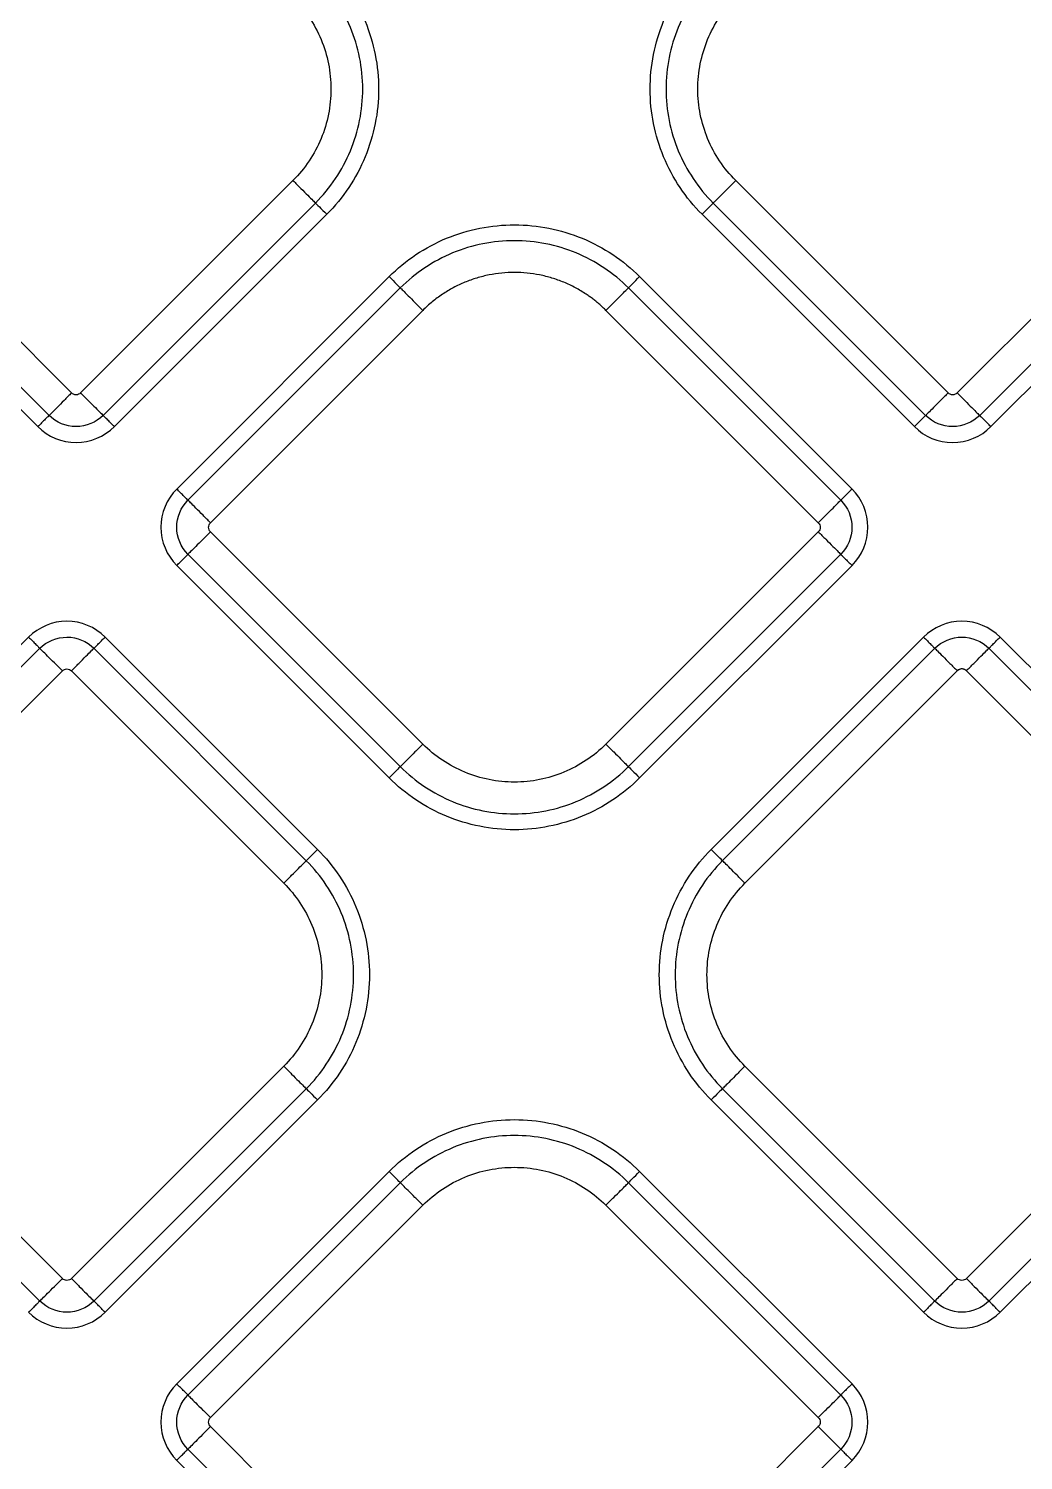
# Model space of a CAD drawing. Extents: x 525 to 613, y 487 to 635.
# Drawn here: x 572.974 to 576.06, y 545.083 to 549.525 of the extents above; entities that cross this region are included whole.
import ezdxf

# ---------------------------------------------------------------- set-up
doc = ezdxf.new("R2010")
doc.units = 0
doc.header["$MEASUREMENT"] = 0
doc.layers.add('1', color=4, linetype='Continuous')
doc.layers.add('STD TEST', color=3, linetype='Continuous')

# ---------------------------------------------------------------- blocks, each defined once
blk = doc.blocks.new('2023 VANGUARD')
at = {"layer": '1', "color": 3, "linetype": 'Continuous', "lineweight": 25}
for p, q in [((4.1472, -44.2961), (3.4884, -43.6373)), ((4.8343, -43.6373), (4.1755, -44.2961)), ((6.8667, -44.2962), (6.2079, -43.6373)), ((7.5538, -43.6373), (6.895, -44.2962)), ((3.4187, -43.707), (4.0775, -44.3659)), ((4.2452, -44.3659), (4.904, -43.707)), ((6.1381, -43.7071), (6.797, -44.3659)), ((6.9647, -44.3659), (7.6235, -43.7071)), ((3.3838, -43.7419), (4.0426, -44.4007)), ((4.2801, -44.4007), (4.9389, -43.7419)), ((6.1033, -43.7419), (6.7621, -44.4008)), ((6.9996, -44.4008), (7.6584, -43.7419)), ((5.1325, -43.9354), (4.4736, -44.5943)), ((6.5686, -44.5943), (5.9098, -43.9354)), ((5.1673, -43.9703), (4.5085, -44.6291)), ((6.5337, -44.6291), (5.8749, -43.9703)), ((4.5782, -44.6989), (5.237, -44.04)), ((5.8052, -44.04), (6.464, -44.6989)), ((5.237, -45.386), (4.5782, -44.7271)), ((6.464, -44.7271), (5.8052, -45.386)), ((4.5085, -44.7969), (5.1673, -45.4557)), ((5.8749, -45.4557), (6.5337, -44.7969)), ((4.4736, -44.8317), (5.1325, -45.4906)), ((5.9098, -45.4906), (6.5686, -44.8317)), ((4.0141, -45.0538), (3.3553, -45.7126)), ((4.049, -45.0886), (3.3901, -45.7475)), ((4.8755, -45.7475), (4.2167, -45.0886)), ((4.9104, -45.7126), (4.2516, -45.0538)), ((6.7906, -45.0538), (6.1318, -45.7126)), ((6.8255, -45.0886), (6.1667, -45.7474)), ((7.652, -45.7474), (6.9932, -45.0886)), ((7.6869, -45.7126), (7.0281, -45.0538)), ((3.4599, -45.8172), (4.1187, -45.1584)), ((4.147, -45.1584), (4.8058, -45.8172)), ((6.2364, -45.8172), (6.8952, -45.1583)), ((6.9235, -45.1583), (7.5823, -45.8172)), ((4.1187, -47.0442), (3.4599, -46.3853)), ((4.8058, -46.3853), (4.147, -47.0442)), ((6.8952, -47.0441), (6.2364, -46.3853)), ((7.5823, -46.3853), (6.9235, -47.0441)), ((3.3901, -46.4551), (4.049, -47.1139)), ((4.2167, -47.1139), (4.8755, -46.4551)), ((6.1667, -46.455), (6.8255, -47.1139)), ((6.9932, -47.1139), (7.652, -46.455)), ((4.2516, -47.1488), (4.9104, -46.4899)), ((6.1318, -46.4899), (6.7906, -47.1487)), ((7.0281, -47.1487), (7.6869, -46.4899)), ((5.1324, -46.7119), (4.4736, -47.3708)), ((6.5686, -47.3708), (5.9097, -46.7119)), ((5.1673, -46.7468), (4.5085, -47.4056)), ((6.5337, -47.4056), (5.8749, -46.7468)), ((4.5782, -47.4754), (5.237, -46.8165)), ((5.8051, -46.8165), (6.464, -47.4754)), ((5.237, -48.1625), (4.5782, -47.5036)), ((6.464, -47.5036), (5.8051, -48.1625)), ((4.5085, -47.5734), (5.1673, -48.2322)), ((5.8749, -48.2322), (6.5337, -47.5734)), ((4.4736, -47.6082), (5.1324, -48.2671)), ((5.9097, -48.2671), (6.5686, -47.6082))]:
    blk.add_line(p, q, dxfattribs=at)
for points, knots in [([(4.904, -43.707), (4.9504, -43.6607), (4.9874, -43.6052), (5.0376, -43.4842), (5.0506, -43.4187), (5.0506, -43.2877), (5.0376, -43.2223), (4.9874, -43.1013), (4.9504, -43.0458), (4.904, -42.9994)], [0, 0, 0, 0, 0.25, 0.25, 0.5, 0.5, 0.75, 0.75, 1, 1, 1, 1]), ([(4.9389, -42.9646), (4.9898, -43.0155), (5.0305, -43.0764), (5.0856, -43.2094), (5.0999, -43.2813), (5.0999, -43.4252), (5.0856, -43.4971), (5.0305, -43.63), (4.9898, -43.691), (4.9389, -43.7419)], [0, 0, 0, 0, 0.25, 0.25, 0.5, 0.5, 0.75, 0.75, 1, 1, 1, 1]), ([(6.1033, -43.7419), (6.0524, -43.691), (6.0117, -43.6301), (5.9566, -43.4971), (5.9423, -43.4252), (5.9423, -43.2813), (5.9566, -43.2094), (6.0117, -43.0765), (6.0524, -43.0155), (6.1033, -42.9646)], [0, 0, 0, 0, 0.25, 0.25, 0.5, 0.5, 0.75, 0.75, 1, 1, 1, 1]), ([(6.1381, -42.9995), (6.0918, -43.0458), (6.0547, -43.1013), (6.0046, -43.2223), (5.9916, -43.2878), (5.9916, -43.4188), (6.0046, -43.4842), (6.0547, -43.6052), (6.0918, -43.6607), (6.1381, -43.7071)], [0, 0, 0, 0, 0.25, 0.25, 0.5, 0.5, 0.75, 0.75, 1, 1, 1, 1]), ([(4.8343, -43.0692), (4.8715, -43.1064), (4.9013, -43.1509), (4.9415, -43.2481), (4.952, -43.3006), (4.952, -43.4058), (4.9415, -43.4584), (4.9013, -43.5556), (4.8715, -43.6001), (4.8343, -43.6373)], [0, 0, 0, 0, 0.25, 0.25, 0.5, 0.5, 0.75, 0.75, 1, 1, 1, 1]), ([(6.2079, -43.6373), (6.1707, -43.6001), (6.1409, -43.5556), (6.1007, -43.4584), (6.0902, -43.4059), (6.0902, -43.3007), (6.1007, -43.2481), (6.1409, -43.1509), (6.1707, -43.1064), (6.2079, -43.0692)], [0, 0, 0, 0, 0.25, 0.25, 0.5, 0.5, 0.75, 0.75, 1, 1, 1, 1]), ([(4.8343, -43.6373), (4.8426, -43.6456), (4.8509, -43.6538), (4.8664, -43.6694), (4.8737, -43.6766), (4.8863, -43.6893), (4.8917, -43.6946), (4.8998, -43.7028), (4.9027, -43.7056), (4.904, -43.707)], [0, 0, 0, 0, 0.25, 0.25, 0.5, 0.5, 0.75, 0.75, 1, 1, 1, 1]), ([(6.2079, -43.6373), (6.1996, -43.6456), (6.1913, -43.6539), (6.1758, -43.6694), (6.1685, -43.6767), (6.1559, -43.6893), (6.1505, -43.6947), (6.1423, -43.7029), (6.1395, -43.7057), (6.1381, -43.7071)], [0, 0, 0, 0, 0.25, 0.25, 0.5, 0.5, 0.75, 0.75, 1, 1, 1, 1]), ([(4.904, -43.707), (4.9054, -43.7084), (4.9098, -43.7127), (4.9224, -43.7254), (4.9306, -43.7336), (4.9389, -43.7419)], [0, 0, 0, 0, 0.5, 0.5, 1, 1, 1, 1]), ([(6.1381, -43.7071), (6.1368, -43.7084), (6.1324, -43.7128), (6.1198, -43.7254), (6.1115, -43.7336), (6.1033, -43.7419)], [0, 0, 0, 0, 0.5, 0.5, 1, 1, 1, 1]), ([(5.1325, -43.9354), (5.1833, -43.8846), (5.2443, -43.8438), (5.3772, -43.7888), (5.4492, -43.7745), (5.5931, -43.7745), (5.665, -43.7888), (5.7979, -43.8438), (5.8589, -43.8846), (5.9098, -43.9354)], [0, 0, 0, 0, 0.25, 0.25, 0.5, 0.5, 0.75, 0.75, 1, 1, 1, 1]), ([(5.8749, -43.9703), (5.8286, -43.924), (5.7731, -43.8869), (5.6521, -43.8368), (5.5866, -43.8238), (5.4556, -43.8238), (5.3901, -43.8368), (5.2691, -43.8869), (5.2136, -43.924), (5.1673, -43.9703)], [0, 0, 0, 0, 0.25, 0.25, 0.5, 0.5, 0.75, 0.75, 1, 1, 1, 1]), ([(5.1325, -43.9354), (5.1407, -43.9437), (5.149, -43.9519), (5.1616, -43.9646), (5.1659, -43.9689), (5.1673, -43.9703)], [0, 0, 0, 0, 0.5, 0.5, 1, 1, 1, 1]), ([(5.8052, -44.04), (5.802, -44.0369), (5.7958, -44.0308), (5.786, -44.022), (5.776, -44.0135), (5.7657, -44.0053), (5.7552, -43.9975), (5.7371, -43.985), (5.7108, -43.9692), (5.6751, -43.9523), (5.6379, -43.939), (5.5869, -43.9263), (5.5211, -43.9198), (5.4553, -43.9263), (5.4043, -43.939), (5.3671, -43.9523), (5.3314, -43.9692), (5.3032, -43.9861), (5.2817, -44.0013), (5.2662, -44.0134), (5.2512, -44.0263), (5.2418, -44.0354), (5.237, -44.04)], [0, 0, 0, 0, 0.020878, 0.041713, 0.062527, 0.083344, 0.104185, 0.125072, 0.187569, 0.2501, 0.312596, 0.375127, 0.500003, 0.62488, 0.687376, 0.749907, 0.812404, 0.874935, 0.906232, 0.937459, 0.968689, 1, 1, 1, 1]), ([(5.8749, -43.9703), (5.8763, -43.9689), (5.8806, -43.9646), (5.8933, -43.9519), (5.9015, -43.9437), (5.9098, -43.9354)], [0, 0, 0, 0, 0.5, 0.5, 1, 1, 1, 1]), ([(5.1673, -43.9703), (5.1687, -43.9717), (5.1715, -43.9745), (5.1797, -43.9827), (5.1851, -43.9881), (5.1977, -44.0007), (5.205, -44.008), (5.2205, -44.0235), (5.2288, -44.0318), (5.237, -44.04)], [0, 0, 0, 0, 0.25, 0.25, 0.5, 0.5, 0.75, 0.75, 1, 1, 1, 1]), ([(5.8052, -44.04), (5.8134, -44.0318), (5.8217, -44.0235), (5.8372, -44.008), (5.8445, -44.0007), (5.8571, -43.9881), (5.8625, -43.9827), (5.8707, -43.9745), (5.8735, -43.9717), (5.8749, -43.9703)], [0, 0, 0, 0, 0.25, 0.25, 0.5, 0.5, 0.75, 0.75, 1, 1, 1, 1]), ([(4.1472, -44.2961), (4.1398, -44.3035), (4.1319, -44.3114), (4.1164, -44.327), (4.1088, -44.3346), (4.0955, -44.3479), (4.0898, -44.3535), (4.0815, -44.3619), (4.0788, -44.3646), (4.0775, -44.3659)], [0, 0, 0, 0, 0.25, 0.25, 0.5, 0.5, 0.75, 0.75, 1, 1, 1, 1]), ([(4.1755, -44.2961), (4.1718, -44.2999), (4.1666, -44.302), (4.1561, -44.302), (4.1509, -44.2999), (4.1472, -44.2961)], [0, 0, 0, 0, 0.5, 0.5, 1, 1, 1, 1]), ([(4.1755, -44.2961), (4.1838, -44.3044), (4.192, -44.3127), (4.2076, -44.3282), (4.2148, -44.3355), (4.2274, -44.3481), (4.2328, -44.3535), (4.241, -44.3617), (4.2438, -44.3645), (4.2452, -44.3659)], [0, 0, 0, 0, 0.25, 0.25, 0.5, 0.5, 0.75, 0.75, 1, 1, 1, 1]), ([(6.8667, -44.2962), (6.8593, -44.3036), (6.8514, -44.3115), (6.8358, -44.327), (6.8282, -44.3346), (6.815, -44.3479), (6.8093, -44.3536), (6.801, -44.3619), (6.7983, -44.3646), (6.797, -44.3659)], [0, 0, 0, 0, 0.25, 0.25, 0.5, 0.5, 0.75, 0.75, 1, 1, 1, 1]), ([(6.895, -44.2962), (6.8913, -44.2999), (6.8861, -44.302), (6.8756, -44.302), (6.8704, -44.2999), (6.8667, -44.2962)], [0, 0, 0, 0, 0.5, 0.5, 1, 1, 1, 1]), ([(6.895, -44.2962), (6.9032, -44.3044), (6.9115, -44.3127), (6.927, -44.3282), (6.9343, -44.3355), (6.9469, -44.3481), (6.9523, -44.3535), (6.9605, -44.3617), (6.9633, -44.3645), (6.9647, -44.3659)], [0, 0, 0, 0, 0.25, 0.25, 0.5, 0.5, 0.75, 0.75, 1, 1, 1, 1]), ([(4.0775, -44.3659), (4.0769, -44.3665), (4.0756, -44.3678), (4.0715, -44.3718), (4.0687, -44.3746), (4.0622, -44.3812), (4.0583, -44.385), (4.0505, -44.3929), (4.0464, -44.3969), (4.0426, -44.4007)], [0, 0, 0, 0, 0.25, 0.25, 0.5, 0.5, 0.75, 0.75, 1, 1, 1, 1]), ([(4.2452, -44.3659), (4.2232, -44.3878), (4.1926, -44.4006), (4.13, -44.4006), (4.0996, -44.388), (4.0775, -44.3659)], [0, 0, 0, 0, 0.5, 0.5, 1, 1, 1, 1]), ([(4.2801, -44.4007), (4.2763, -44.3969), (4.2722, -44.3929), (4.2644, -44.385), (4.2605, -44.3812), (4.254, -44.3746), (4.2512, -44.3718), (4.2471, -44.3678), (4.2458, -44.3665), (4.2452, -44.3659)], [0, 0, 0, 0, 0.25, 0.25, 0.5, 0.5, 0.75, 0.75, 1, 1, 1, 1]), ([(6.797, -44.3659), (6.7963, -44.3665), (6.795, -44.3678), (6.791, -44.3719), (6.7882, -44.3746), (6.7816, -44.3812), (6.7778, -44.385), (6.77, -44.3929), (6.7659, -44.3969), (6.7621, -44.4008)], [0, 0, 0, 0, 0.25, 0.25, 0.5, 0.5, 0.75, 0.75, 1, 1, 1, 1]), ([(6.9647, -44.3659), (6.9427, -44.3879), (6.9121, -44.4006), (6.8495, -44.4006), (6.8191, -44.388), (6.797, -44.3659)], [0, 0, 0, 0, 0.5, 0.5, 1, 1, 1, 1]), ([(6.9996, -44.4008), (6.9958, -44.3969), (6.9917, -44.3929), (6.9838, -44.385), (6.98, -44.3812), (6.9734, -44.3746), (6.9707, -44.3719), (6.9666, -44.3678), (6.9653, -44.3665), (6.9647, -44.3659)], [0, 0, 0, 0, 0.25, 0.25, 0.5, 0.5, 0.75, 0.75, 1, 1, 1, 1]), ([(4.0426, -44.4007), (4.074, -44.4321), (4.1169, -44.4499), (4.2056, -44.4499), (4.249, -44.4318), (4.2801, -44.4007)], [0, 0, 0, 0, 0.5, 0.5, 1, 1, 1, 1]), ([(6.7621, -44.4008), (6.7935, -44.4321), (6.8364, -44.4499), (6.9251, -44.4499), (6.9685, -44.4319), (6.9996, -44.4008)], [0, 0, 0, 0, 0.5, 0.5, 1, 1, 1, 1]), ([(4.4736, -44.5943), (4.4423, -44.6256), (4.4245, -44.6686), (4.4244, -44.7573), (4.4425, -44.8006), (4.4736, -44.8317)], [0, 0, 0, 0, 0.5, 0.5, 1, 1, 1, 1]), ([(4.5085, -44.6291), (4.5079, -44.6285), (4.5066, -44.6272), (4.5025, -44.6232), (4.4997, -44.6204), (4.4932, -44.6138), (4.4893, -44.61), (4.4815, -44.6021), (4.4774, -44.5981), (4.4736, -44.5943)], [0, 0, 0, 0, 0.25, 0.25, 0.5, 0.5, 0.75, 0.75, 1, 1, 1, 1]), ([(6.5686, -44.5943), (6.5648, -44.5981), (6.5607, -44.6021), (6.5529, -44.61), (6.5491, -44.6138), (6.5425, -44.6204), (6.5397, -44.6232), (6.5357, -44.6272), (6.5344, -44.6285), (6.5337, -44.6291)], [0, 0, 0, 0, 0.25, 0.25, 0.5, 0.5, 0.75, 0.75, 1, 1, 1, 1]), ([(6.5686, -44.8317), (6.6, -44.8004), (6.6178, -44.7574), (6.6178, -44.6687), (6.5997, -44.6254), (6.5686, -44.5943)], [0, 0, 0, 0, 0.5, 0.5, 1, 1, 1, 1]), ([(4.5085, -44.7969), (4.4865, -44.7749), (4.4737, -44.7443), (4.4738, -44.6816), (4.4863, -44.6513), (4.5085, -44.6291)], [0, 0, 0, 0, 0.5, 0.5, 1, 1, 1, 1]), ([(4.5782, -44.6989), (4.5708, -44.6915), (4.5629, -44.6835), (4.5474, -44.668), (4.5398, -44.6604), (4.5265, -44.6471), (4.5208, -44.6415), (4.5125, -44.6331), (4.5098, -44.6304), (4.5085, -44.6291)], [0, 0, 0, 0, 0.25, 0.25, 0.5, 0.5, 0.75, 0.75, 1, 1, 1, 1]), ([(6.464, -44.6989), (6.4723, -44.6906), (6.4805, -44.6823), (6.4961, -44.6668), (6.5033, -44.6595), (6.516, -44.6469), (6.5213, -44.6415), (6.5295, -44.6333), (6.5324, -44.6305), (6.5337, -44.6291)], [0, 0, 0, 0, 0.25, 0.25, 0.5, 0.5, 0.75, 0.75, 1, 1, 1, 1]), ([(6.5337, -44.6291), (6.5557, -44.6511), (6.5685, -44.6817), (6.5685, -44.7444), (6.5559, -44.7747), (6.5337, -44.7969)], [0, 0, 0, 0, 0.5, 0.5, 1, 1, 1, 1]), ([(4.5782, -44.7271), (4.5699, -44.7354), (4.5617, -44.7437), (4.5461, -44.7592), (4.5389, -44.7665), (4.5262, -44.7791), (4.5209, -44.7845), (4.5127, -44.7927), (4.5099, -44.7955), (4.5085, -44.7969)], [0, 0, 0, 0, 0.25, 0.25, 0.5, 0.5, 0.75, 0.75, 1, 1, 1, 1]), ([(4.5782, -44.7271), (4.5745, -44.7234), (4.5723, -44.7182), (4.5723, -44.7078), (4.5745, -44.7026), (4.5782, -44.6989)], [0, 0, 0, 0, 0.5, 0.5, 1, 1, 1, 1]), ([(6.464, -44.6989), (6.4677, -44.7026), (6.4699, -44.7078), (6.4699, -44.7182), (6.4677, -44.7234), (6.464, -44.7271)], [0, 0, 0, 0, 0.5, 0.5, 1, 1, 1, 1]), ([(6.464, -44.7271), (6.4714, -44.7345), (6.4793, -44.7424), (6.4949, -44.758), (6.5025, -44.7656), (6.5158, -44.7789), (6.5214, -44.7845), (6.5297, -44.7929), (6.5324, -44.7956), (6.5337, -44.7969)], [0, 0, 0, 0, 0.25, 0.25, 0.5, 0.5, 0.75, 0.75, 1, 1, 1, 1]), ([(4.4736, -44.8317), (4.4774, -44.8279), (4.4815, -44.8239), (4.4893, -44.816), (4.4932, -44.8122), (4.4997, -44.8056), (4.5025, -44.8028), (4.5066, -44.7988), (4.5079, -44.7975), (4.5085, -44.7969)], [0, 0, 0, 0, 0.25, 0.25, 0.5, 0.5, 0.75, 0.75, 1, 1, 1, 1]), ([(6.5337, -44.7969), (6.5344, -44.7975), (6.5357, -44.7988), (6.5397, -44.8028), (6.5425, -44.8056), (6.5491, -44.8122), (6.5529, -44.816), (6.5607, -44.8239), (6.5648, -44.8279), (6.5686, -44.8317)], [0, 0, 0, 0, 0.25, 0.25, 0.5, 0.5, 0.75, 0.75, 1, 1, 1, 1]), ([(4.2516, -45.0538), (4.2202, -45.0224), (4.1772, -45.0046), (4.0886, -45.0046), (4.0452, -45.0227), (4.0141, -45.0538)], [0, 0, 0, 0, 0.5, 0.5, 1, 1, 1, 1]), ([(7.0281, -45.0538), (6.9967, -45.0224), (6.9537, -45.0046), (6.8651, -45.0046), (6.8217, -45.0226), (6.7906, -45.0538)], [0, 0, 0, 0, 0.5, 0.5, 1, 1, 1, 1]), ([(4.0141, -45.0538), (4.0179, -45.0576), (4.022, -45.0616), (4.0298, -45.0695), (4.0336, -45.0733), (4.0402, -45.0799), (4.043, -45.0827), (4.047, -45.0867), (4.0483, -45.088), (4.049, -45.0886)], [0, 0, 0, 0, 0.25, 0.25, 0.5, 0.5, 0.75, 0.75, 1, 1, 1, 1]), ([(4.049, -45.0886), (4.0709, -45.0667), (4.1016, -45.0539), (4.1642, -45.0539), (4.1945, -45.0665), (4.2167, -45.0886)], [0, 0, 0, 0, 0.5, 0.5, 1, 1, 1, 1]), ([(4.1187, -45.1584), (4.1104, -45.1501), (4.1022, -45.1418), (4.0866, -45.1263), (4.0794, -45.119), (4.0667, -45.1064), (4.0614, -45.101), (4.0532, -45.0928), (4.0504, -45.09), (4.049, -45.0886)], [0, 0, 0, 0, 0.25, 0.25, 0.5, 0.5, 0.75, 0.75, 1, 1, 1, 1]), ([(4.147, -45.1584), (4.1544, -45.151), (4.1623, -45.1431), (4.1778, -45.1275), (4.1854, -45.1199), (4.1987, -45.1066), (4.2044, -45.101), (4.2127, -45.0926), (4.2154, -45.0899), (4.2167, -45.0886)], [0, 0, 0, 0, 0.25, 0.25, 0.5, 0.5, 0.75, 0.75, 1, 1, 1, 1]), ([(4.2167, -45.0886), (4.2173, -45.088), (4.2186, -45.0867), (4.2227, -45.0827), (4.2254, -45.0799), (4.232, -45.0733), (4.2358, -45.0695), (4.2437, -45.0616), (4.2478, -45.0576), (4.2516, -45.0538)], [0, 0, 0, 0, 0.25, 0.25, 0.5, 0.5, 0.75, 0.75, 1, 1, 1, 1]), ([(6.7906, -45.0538), (6.7944, -45.0576), (6.7985, -45.0616), (6.8063, -45.0695), (6.8102, -45.0733), (6.8167, -45.0799), (6.8195, -45.0826), (6.8236, -45.0867), (6.8249, -45.088), (6.8255, -45.0886)], [0, 0, 0, 0, 0.25, 0.25, 0.5, 0.5, 0.75, 0.75, 1, 1, 1, 1]), ([(6.8255, -45.0886), (6.8475, -45.0666), (6.8781, -45.0539), (6.9407, -45.0539), (6.9711, -45.0665), (6.9932, -45.0886)], [0, 0, 0, 0, 0.5, 0.5, 1, 1, 1, 1]), ([(6.8255, -45.0886), (6.8268, -45.0899), (6.8295, -45.0926), (6.8378, -45.1009), (6.8435, -45.1066), (6.8568, -45.1199), (6.8644, -45.1275), (6.8799, -45.143), (6.8878, -45.1509), (6.8952, -45.1583)], [0, 0, 0, 0, 0.25, 0.25, 0.5, 0.5, 0.75, 0.75, 1, 1, 1, 1]), ([(6.9235, -45.1583), (6.9309, -45.1509), (6.9388, -45.143), (6.9543, -45.1275), (6.9619, -45.1199), (6.9752, -45.1066), (6.9809, -45.1009), (6.9892, -45.0926), (6.9919, -45.0899), (6.9932, -45.0886)], [0, 0, 0, 0, 0.25, 0.25, 0.5, 0.5, 0.75, 0.75, 1, 1, 1, 1]), ([(6.9932, -45.0886), (6.9938, -45.088), (6.9951, -45.0867), (6.9992, -45.0826), (7.002, -45.0799), (7.0085, -45.0733), (7.0124, -45.0695), (7.0202, -45.0616), (7.0243, -45.0576), (7.0281, -45.0538)], [0, 0, 0, 0, 0.25, 0.25, 0.5, 0.5, 0.75, 0.75, 1, 1, 1, 1]), ([(4.1187, -45.1584), (4.1224, -45.1547), (4.1276, -45.1525), (4.1381, -45.1525), (4.1433, -45.1547), (4.147, -45.1584)], [0, 0, 0, 0, 0.5, 0.5, 1, 1, 1, 1]), ([(6.9235, -45.1583), (6.9228, -45.1577), (6.9216, -45.1566), (6.9194, -45.1551), (6.9166, -45.1538), (6.9133, -45.1527), (6.9094, -45.1524), (6.9054, -45.1527), (6.9017, -45.1539), (6.8981, -45.1557), (6.8962, -45.1575), (6.8952, -45.1583)], [0, 0, 0, 0, 0.083478, 0.166388, 0.250171, 0.374789, 0.500105, 0.62472, 0.750039, 0.874841, 1, 1, 1, 1]), ([(5.237, -45.386), (5.2288, -45.3942), (5.2205, -45.4025), (5.205, -45.418), (5.1977, -45.4253), (5.1851, -45.4379), (5.1797, -45.4433), (5.1715, -45.4515), (5.1687, -45.4543), (5.1673, -45.4557)], [0, 0, 0, 0, 0.25, 0.25, 0.5, 0.5, 0.75, 0.75, 1, 1, 1, 1]), ([(5.8052, -45.386), (5.768, -45.4232), (5.7234, -45.4529), (5.6263, -45.4932), (5.5737, -45.5036), (5.4685, -45.5036), (5.416, -45.4932), (5.3188, -45.4529), (5.2742, -45.4232), (5.237, -45.386)], [0, 0, 0, 0, 0.25, 0.25, 0.5, 0.5, 0.75, 0.75, 1, 1, 1, 1]), ([(5.8052, -45.386), (5.8134, -45.3942), (5.8217, -45.4025), (5.8372, -45.418), (5.8445, -45.4253), (5.8571, -45.4379), (5.8625, -45.4433), (5.8707, -45.4515), (5.8735, -45.4543), (5.8749, -45.4557)], [0, 0, 0, 0, 0.25, 0.25, 0.5, 0.5, 0.75, 0.75, 1, 1, 1, 1]), ([(5.1673, -45.4557), (5.1659, -45.4571), (5.1616, -45.4614), (5.149, -45.474), (5.1407, -45.4823), (5.1325, -45.4906)], [0, 0, 0, 0, 0.5, 0.5, 1, 1, 1, 1]), ([(5.1673, -45.4557), (5.2136, -45.502), (5.2691, -45.5391), (5.3901, -45.5892), (5.4556, -45.6022), (5.5866, -45.6022), (5.6521, -45.5892), (5.7731, -45.5391), (5.8286, -45.502), (5.8749, -45.4557)], [0, 0, 0, 0, 0.25, 0.25, 0.5, 0.5, 0.75, 0.75, 1, 1, 1, 1]), ([(5.8749, -45.4557), (5.8763, -45.4571), (5.8806, -45.4614), (5.8933, -45.474), (5.9015, -45.4823), (5.9098, -45.4906)], [0, 0, 0, 0, 0.5, 0.5, 1, 1, 1, 1]), ([(5.9098, -45.4906), (5.8589, -45.5414), (5.7979, -45.5822), (5.665, -45.6372), (5.5931, -45.6515), (5.4492, -45.6515), (5.3772, -45.6372), (5.2443, -45.5822), (5.1833, -45.5414), (5.1325, -45.4906)], [0, 0, 0, 0, 0.25, 0.25, 0.5, 0.5, 0.75, 0.75, 1, 1, 1, 1]), ([(4.8755, -45.7475), (4.8769, -45.7461), (4.8813, -45.7418), (4.8939, -45.7291), (4.9021, -45.7209), (4.9104, -45.7126)], [0, 0, 0, 0, 0.5, 0.5, 1, 1, 1, 1]), ([(4.9104, -45.7126), (4.9613, -45.7635), (5.002, -45.8245), (5.0571, -45.9574), (5.0714, -46.0293), (5.0714, -46.1732), (5.0571, -46.2451), (5.002, -46.3781), (4.9613, -46.439), (4.9104, -46.4899)], [0, 0, 0, 0, 0.25, 0.25, 0.5, 0.5, 0.75, 0.75, 1, 1, 1, 1]), ([(6.1318, -46.4899), (6.0809, -46.439), (6.0402, -46.378), (5.9851, -46.2451), (5.9708, -46.1732), (5.9708, -46.0293), (5.9851, -45.9574), (6.0402, -45.8244), (6.0809, -45.7635), (6.1318, -45.7126)], [0, 0, 0, 0, 0.25, 0.25, 0.5, 0.5, 0.75, 0.75, 1, 1, 1, 1]), ([(6.1667, -45.7474), (6.1653, -45.7461), (6.1609, -45.7417), (6.1483, -45.7291), (6.1401, -45.7209), (6.1318, -45.7126)], [0, 0, 0, 0, 0.5, 0.5, 1, 1, 1, 1]), ([(4.8058, -45.8172), (4.8141, -45.8089), (4.8223, -45.8007), (4.8379, -45.7851), (4.8451, -45.7779), (4.8578, -45.7652), (4.8631, -45.7599), (4.8713, -45.7517), (4.8742, -45.7489), (4.8755, -45.7475)], [0, 0, 0, 0, 0.25, 0.25, 0.5, 0.5, 0.75, 0.75, 1, 1, 1, 1]), ([(4.8755, -46.4551), (4.9218, -46.4087), (4.9589, -46.3532), (5.0091, -46.2322), (5.0221, -46.1668), (5.0221, -46.0358), (5.0091, -45.9703), (4.9589, -45.8493), (4.9218, -45.7938), (4.8755, -45.7475)], [0, 0, 0, 0, 0.25, 0.25, 0.5, 0.5, 0.75, 0.75, 1, 1, 1, 1]), ([(6.1667, -45.7474), (6.1203, -45.7938), (6.0833, -45.8493), (6.0331, -45.9703), (6.0201, -46.0357), (6.0201, -46.1667), (6.0331, -46.2322), (6.0833, -46.3532), (6.1203, -46.4087), (6.1667, -46.455)], [0, 0, 0, 0, 0.25, 0.25, 0.5, 0.5, 0.75, 0.75, 1, 1, 1, 1]), ([(6.2364, -45.8172), (6.2281, -45.8089), (6.2198, -45.8006), (6.2043, -45.7851), (6.197, -45.7778), (6.1844, -45.7652), (6.179, -45.7598), (6.1709, -45.7516), (6.168, -45.7488), (6.1667, -45.7474)], [0, 0, 0, 0, 0.25, 0.25, 0.5, 0.5, 0.75, 0.75, 1, 1, 1, 1]), ([(4.8058, -45.8172), (4.843, -45.8544), (4.8728, -45.8989), (4.913, -45.9961), (4.9235, -46.0487), (4.9235, -46.1539), (4.913, -46.2064), (4.8728, -46.3036), (4.843, -46.3481), (4.8058, -46.3853)], [0, 0, 0, 0, 0.25, 0.25, 0.5, 0.5, 0.75, 0.75, 1, 1, 1, 1]), ([(6.2364, -46.3853), (6.1992, -46.3481), (6.1694, -46.3036), (6.1292, -46.2064), (6.1187, -46.1538), (6.1187, -46.0486), (6.1292, -45.9961), (6.1694, -45.8989), (6.1992, -45.8544), (6.2364, -45.8172)], [0, 0, 0, 0, 0.25, 0.25, 0.5, 0.5, 0.75, 0.75, 1, 1, 1, 1]), ([(4.8058, -46.3853), (4.8141, -46.3936), (4.8223, -46.4019), (4.8379, -46.4174), (4.8451, -46.4247), (4.8578, -46.4373), (4.8631, -46.4427), (4.8713, -46.4509), (4.8742, -46.4537), (4.8755, -46.4551)], [0, 0, 0, 0, 0.25, 0.25, 0.5, 0.5, 0.75, 0.75, 1, 1, 1, 1]), ([(6.2364, -46.3853), (6.2281, -46.3936), (6.2198, -46.4018), (6.2043, -46.4174), (6.197, -46.4246), (6.1844, -46.4373), (6.179, -46.4426), (6.1709, -46.4508), (6.168, -46.4536), (6.1667, -46.455)], [0, 0, 0, 0, 0.25, 0.25, 0.5, 0.5, 0.75, 0.75, 1, 1, 1, 1]), ([(4.8755, -46.4551), (4.8769, -46.4564), (4.8813, -46.4608), (4.8939, -46.4734), (4.9021, -46.4816), (4.9104, -46.4899)], [0, 0, 0, 0, 0.5, 0.5, 1, 1, 1, 1]), ([(6.1667, -46.455), (6.1653, -46.4564), (6.1609, -46.4607), (6.1483, -46.4734), (6.1401, -46.4816), (6.1318, -46.4899)], [0, 0, 0, 0, 0.5, 0.5, 1, 1, 1, 1]), ([(5.1324, -46.7119), (5.1833, -46.6611), (5.2443, -46.6203), (5.3772, -46.5653), (5.4491, -46.551), (5.593, -46.551), (5.6649, -46.5653), (5.7979, -46.6203), (5.8589, -46.6611), (5.9097, -46.7119)], [0, 0, 0, 0, 0.25, 0.25, 0.5, 0.5, 0.75, 0.75, 1, 1, 1, 1]), ([(5.8749, -46.7468), (5.8286, -46.7005), (5.7731, -46.6634), (5.652, -46.6133), (5.5866, -46.6003), (5.4556, -46.6003), (5.3901, -46.6133), (5.2691, -46.6634), (5.2136, -46.7005), (5.1673, -46.7468)], [0, 0, 0, 0, 0.25, 0.25, 0.5, 0.5, 0.75, 0.75, 1, 1, 1, 1]), ([(5.1673, -46.7468), (5.1659, -46.7454), (5.1616, -46.7411), (5.1489, -46.7285), (5.1407, -46.7202), (5.1324, -46.7119)], [0, 0, 0, 0, 0.5, 0.5, 1, 1, 1, 1]), ([(5.237, -46.8165), (5.2742, -46.7793), (5.3188, -46.7496), (5.4159, -46.7093), (5.4685, -46.6989), (5.5737, -46.6989), (5.6262, -46.7093), (5.7234, -46.7496), (5.768, -46.7793), (5.8051, -46.8165)], [0, 0, 0, 0, 0.25, 0.25, 0.5, 0.5, 0.75, 0.75, 1, 1, 1, 1]), ([(5.8749, -46.7468), (5.8762, -46.7454), (5.8806, -46.7411), (5.8932, -46.7285), (5.9015, -46.7202), (5.9097, -46.7119)], [0, 0, 0, 0, 0.5, 0.5, 1, 1, 1, 1]), ([(5.237, -46.8165), (5.2287, -46.8083), (5.2205, -46.8), (5.2049, -46.7845), (5.1977, -46.7772), (5.1851, -46.7646), (5.1797, -46.7592), (5.1715, -46.751), (5.1687, -46.7482), (5.1673, -46.7468)], [0, 0, 0, 0, 0.25, 0.25, 0.5, 0.5, 0.75, 0.75, 1, 1, 1, 1]), ([(5.8051, -46.8165), (5.8134, -46.8083), (5.8217, -46.8), (5.8372, -46.7845), (5.8445, -46.7772), (5.8571, -46.7646), (5.8625, -46.7592), (5.8707, -46.751), (5.8735, -46.7482), (5.8749, -46.7468)], [0, 0, 0, 0, 0.25, 0.25, 0.5, 0.5, 0.75, 0.75, 1, 1, 1, 1]), ([(4.049, -47.1139), (4.0504, -47.1125), (4.0532, -47.1097), (4.0614, -47.1015), (4.0667, -47.0961), (4.0794, -47.0835), (4.0866, -47.0762), (4.1022, -47.0607), (4.1104, -47.0524), (4.1187, -47.0442)], [0, 0, 0, 0, 0.25, 0.25, 0.5, 0.5, 0.75, 0.75, 1, 1, 1, 1]), ([(4.147, -47.0442), (4.1433, -47.0479), (4.1381, -47.05), (4.1276, -47.05), (4.1224, -47.0479), (4.1187, -47.0442)], [0, 0, 0, 0, 0.5, 0.5, 1, 1, 1, 1]), ([(4.147, -47.0442), (4.1552, -47.0524), (4.1635, -47.0607), (4.179, -47.0762), (4.1863, -47.0835), (4.1989, -47.0961), (4.2043, -47.1015), (4.2125, -47.1097), (4.2153, -47.1125), (4.2167, -47.1139)], [0, 0, 0, 0, 0.25, 0.25, 0.5, 0.5, 0.75, 0.75, 1, 1, 1, 1]), ([(6.8952, -47.0441), (6.8878, -47.0515), (6.8799, -47.0594), (6.8644, -47.075), (6.8568, -47.0826), (6.8435, -47.0959), (6.8378, -47.1015), (6.8295, -47.1099), (6.8268, -47.1126), (6.8255, -47.1139)], [0, 0, 0, 0, 0.25, 0.25, 0.5, 0.5, 0.75, 0.75, 1, 1, 1, 1]), ([(6.9235, -47.0441), (6.9198, -47.0479), (6.9146, -47.05), (6.9041, -47.05), (6.8989, -47.0479), (6.8952, -47.0441)], [0, 0, 0, 0, 0.5, 0.5, 1, 1, 1, 1]), ([(6.9235, -47.0441), (6.9318, -47.0524), (6.94, -47.0607), (6.9556, -47.0762), (6.9628, -47.0835), (6.9754, -47.0961), (6.9808, -47.1015), (6.989, -47.1097), (6.9918, -47.1125), (6.9932, -47.1139)], [0, 0, 0, 0, 0.25, 0.25, 0.5, 0.5, 0.75, 0.75, 1, 1, 1, 1]), ([(4.049, -47.1139), (4.0483, -47.1145), (4.047, -47.1158), (4.043, -47.1199), (4.0402, -47.1226), (4.0336, -47.1292), (4.0298, -47.133), (4.022, -47.1409), (4.0179, -47.1449), (4.0141, -47.1488)], [0, 0, 0, 0, 0.25, 0.25, 0.5, 0.5, 0.75, 0.75, 1, 1, 1, 1]), ([(4.2167, -47.1139), (4.1947, -47.1359), (4.1641, -47.1486), (4.1015, -47.1486), (4.0711, -47.136), (4.049, -47.1139)], [0, 0, 0, 0, 0.5, 0.5, 1, 1, 1, 1]), ([(4.2516, -47.1488), (4.2478, -47.1449), (4.2437, -47.1409), (4.2358, -47.133), (4.232, -47.1292), (4.2254, -47.1226), (4.2227, -47.1199), (4.2186, -47.1158), (4.2173, -47.1145), (4.2167, -47.1139)], [0, 0, 0, 0, 0.25, 0.25, 0.5, 0.5, 0.75, 0.75, 1, 1, 1, 1]), ([(6.8255, -47.1139), (6.8249, -47.1145), (6.8236, -47.1158), (6.8195, -47.1198), (6.8167, -47.1226), (6.8102, -47.1292), (6.8063, -47.133), (6.7985, -47.1409), (6.7944, -47.1449), (6.7906, -47.1487)], [0, 0, 0, 0, 0.25, 0.25, 0.5, 0.5, 0.75, 0.75, 1, 1, 1, 1]), ([(6.9932, -47.1139), (6.9712, -47.1358), (6.9406, -47.1486), (6.878, -47.1486), (6.8476, -47.136), (6.8255, -47.1139)], [0, 0, 0, 0, 0.5, 0.5, 1, 1, 1, 1]), ([(7.0281, -47.1487), (7.0243, -47.1449), (7.0202, -47.1409), (7.0124, -47.133), (7.0085, -47.1292), (7.002, -47.1226), (6.9992, -47.1198), (6.9951, -47.1158), (6.9938, -47.1145), (6.9932, -47.1139)], [0, 0, 0, 0, 0.25, 0.25, 0.5, 0.5, 0.75, 0.75, 1, 1, 1, 1]), ([(4.0141, -47.1488), (4.0455, -47.1801), (4.0884, -47.1979), (4.1771, -47.1979), (4.2205, -47.1799), (4.2516, -47.1488)], [0, 0, 0, 0, 0.5, 0.5, 1, 1, 1, 1]), ([(6.7906, -47.1487), (6.822, -47.1801), (6.8649, -47.1979), (6.9536, -47.1979), (6.997, -47.1798), (7.0281, -47.1487)], [0, 0, 0, 0, 0.5, 0.5, 1, 1, 1, 1]), ([(4.4736, -47.3708), (4.4422, -47.4021), (4.4244, -47.4451), (4.4244, -47.5338), (4.4425, -47.5771), (4.4736, -47.6082)], [0, 0, 0, 0, 0.5, 0.5, 1, 1, 1, 1]), ([(4.5085, -47.4056), (4.5078, -47.405), (4.5065, -47.4037), (4.5025, -47.3997), (4.4997, -47.3969), (4.4931, -47.3903), (4.4893, -47.3865), (4.4814, -47.3786), (4.4774, -47.3746), (4.4736, -47.3708)], [0, 0, 0, 0, 0.25, 0.25, 0.5, 0.5, 0.75, 0.75, 1, 1, 1, 1]), ([(6.5686, -47.3708), (6.5648, -47.3746), (6.5607, -47.3786), (6.5528, -47.3865), (6.549, -47.3903), (6.5424, -47.3969), (6.5397, -47.3997), (6.5356, -47.4037), (6.5343, -47.405), (6.5337, -47.4056)], [0, 0, 0, 0, 0.25, 0.25, 0.5, 0.5, 0.75, 0.75, 1, 1, 1, 1]), ([(6.5686, -47.6082), (6.5999, -47.5769), (6.6177, -47.5339), (6.6178, -47.4452), (6.5997, -47.4019), (6.5686, -47.3708)], [0, 0, 0, 0, 0.5, 0.5, 1, 1, 1, 1]), ([(4.5085, -47.5734), (4.4865, -47.5514), (4.4737, -47.5208), (4.4737, -47.4581), (4.4863, -47.4278), (4.5085, -47.4056)], [0, 0, 0, 0, 0.5, 0.5, 1, 1, 1, 1]), ([(4.5085, -47.4056), (4.5098, -47.407), (4.5127, -47.4098), (4.5208, -47.418), (4.5262, -47.4234), (4.5388, -47.436), (4.5461, -47.4433), (4.5616, -47.4588), (4.5699, -47.4671), (4.5782, -47.4754)], [0, 0, 0, 0, 0.25, 0.25, 0.5, 0.5, 0.75, 0.75, 1, 1, 1, 1]), ([(6.464, -47.4754), (6.4722, -47.4671), (6.4805, -47.4588), (6.496, -47.4433), (6.5033, -47.436), (6.5159, -47.4234), (6.5213, -47.418), (6.5295, -47.4098), (6.5323, -47.407), (6.5337, -47.4056)], [0, 0, 0, 0, 0.25, 0.25, 0.5, 0.5, 0.75, 0.75, 1, 1, 1, 1]), ([(6.5337, -47.4056), (6.5557, -47.4276), (6.5684, -47.4582), (6.5684, -47.5209), (6.5559, -47.5512), (6.5337, -47.5734)], [0, 0, 0, 0, 0.5, 0.5, 1, 1, 1, 1]), ([(4.5782, -47.5036), (4.5745, -47.4999), (4.5723, -47.4947), (4.5723, -47.4843), (4.5745, -47.4791), (4.5782, -47.4754)], [0, 0, 0, 0, 0.5, 0.5, 1, 1, 1, 1]), ([(6.464, -47.4754), (6.4677, -47.4791), (6.4698, -47.4843), (6.4698, -47.4947), (6.4677, -47.4999), (6.464, -47.5036)], [0, 0, 0, 0, 0.5, 0.5, 1, 1, 1, 1]), ([(4.5782, -47.5036), (4.5699, -47.5119), (4.5616, -47.5202), (4.5461, -47.5357), (4.5388, -47.543), (4.5262, -47.5556), (4.5208, -47.561), (4.5127, -47.5692), (4.5098, -47.572), (4.5085, -47.5734)], [0, 0, 0, 0, 0.25, 0.25, 0.5, 0.5, 0.75, 0.75, 1, 1, 1, 1]), ([(6.464, -47.5036), (6.4714, -47.511), (6.4793, -47.519), (6.4948, -47.5345), (6.5024, -47.5421), (6.5157, -47.5554), (6.5214, -47.561), (6.5297, -47.5694), (6.5324, -47.5721), (6.5337, -47.5734)], [0, 0, 0, 0, 0.25, 0.25, 0.5, 0.5, 0.75, 0.75, 1, 1, 1, 1]), ([(4.4736, -47.6082), (4.4774, -47.6044), (4.4814, -47.6004), (4.4893, -47.5925), (4.4931, -47.5887), (4.4997, -47.5821), (4.5025, -47.5794), (4.5065, -47.5753), (4.5078, -47.574), (4.5085, -47.5734)], [0, 0, 0, 0, 0.25, 0.25, 0.5, 0.5, 0.75, 0.75, 1, 1, 1, 1]), ([(6.5337, -47.5734), (6.5343, -47.574), (6.5356, -47.5753), (6.5397, -47.5794), (6.5424, -47.5821), (6.549, -47.5887), (6.5528, -47.5925), (6.5607, -47.6004), (6.5648, -47.6044), (6.5686, -47.6082)], [0, 0, 0, 0, 0.25, 0.25, 0.5, 0.5, 0.75, 0.75, 1, 1, 1, 1])]:
    blk.add_open_spline(points, degree=3, knots=knots, dxfattribs=at)
blk = doc.blocks.new('2026 Vanguard')
at = {"layer": 'STD TEST', "color": 1}
blk.add_blockref('2023 VANGUARD', (44.1613, 88.209), dxfattribs=at)

msp = doc.modelspace()

# ---------------------------------------------------------------- block references
at = {"layer": '1'}
msp.add_blockref('2026 Vanguard', (524.7985, 504.4821), dxfattribs=at)

doc.saveas('drawing.dxf')
